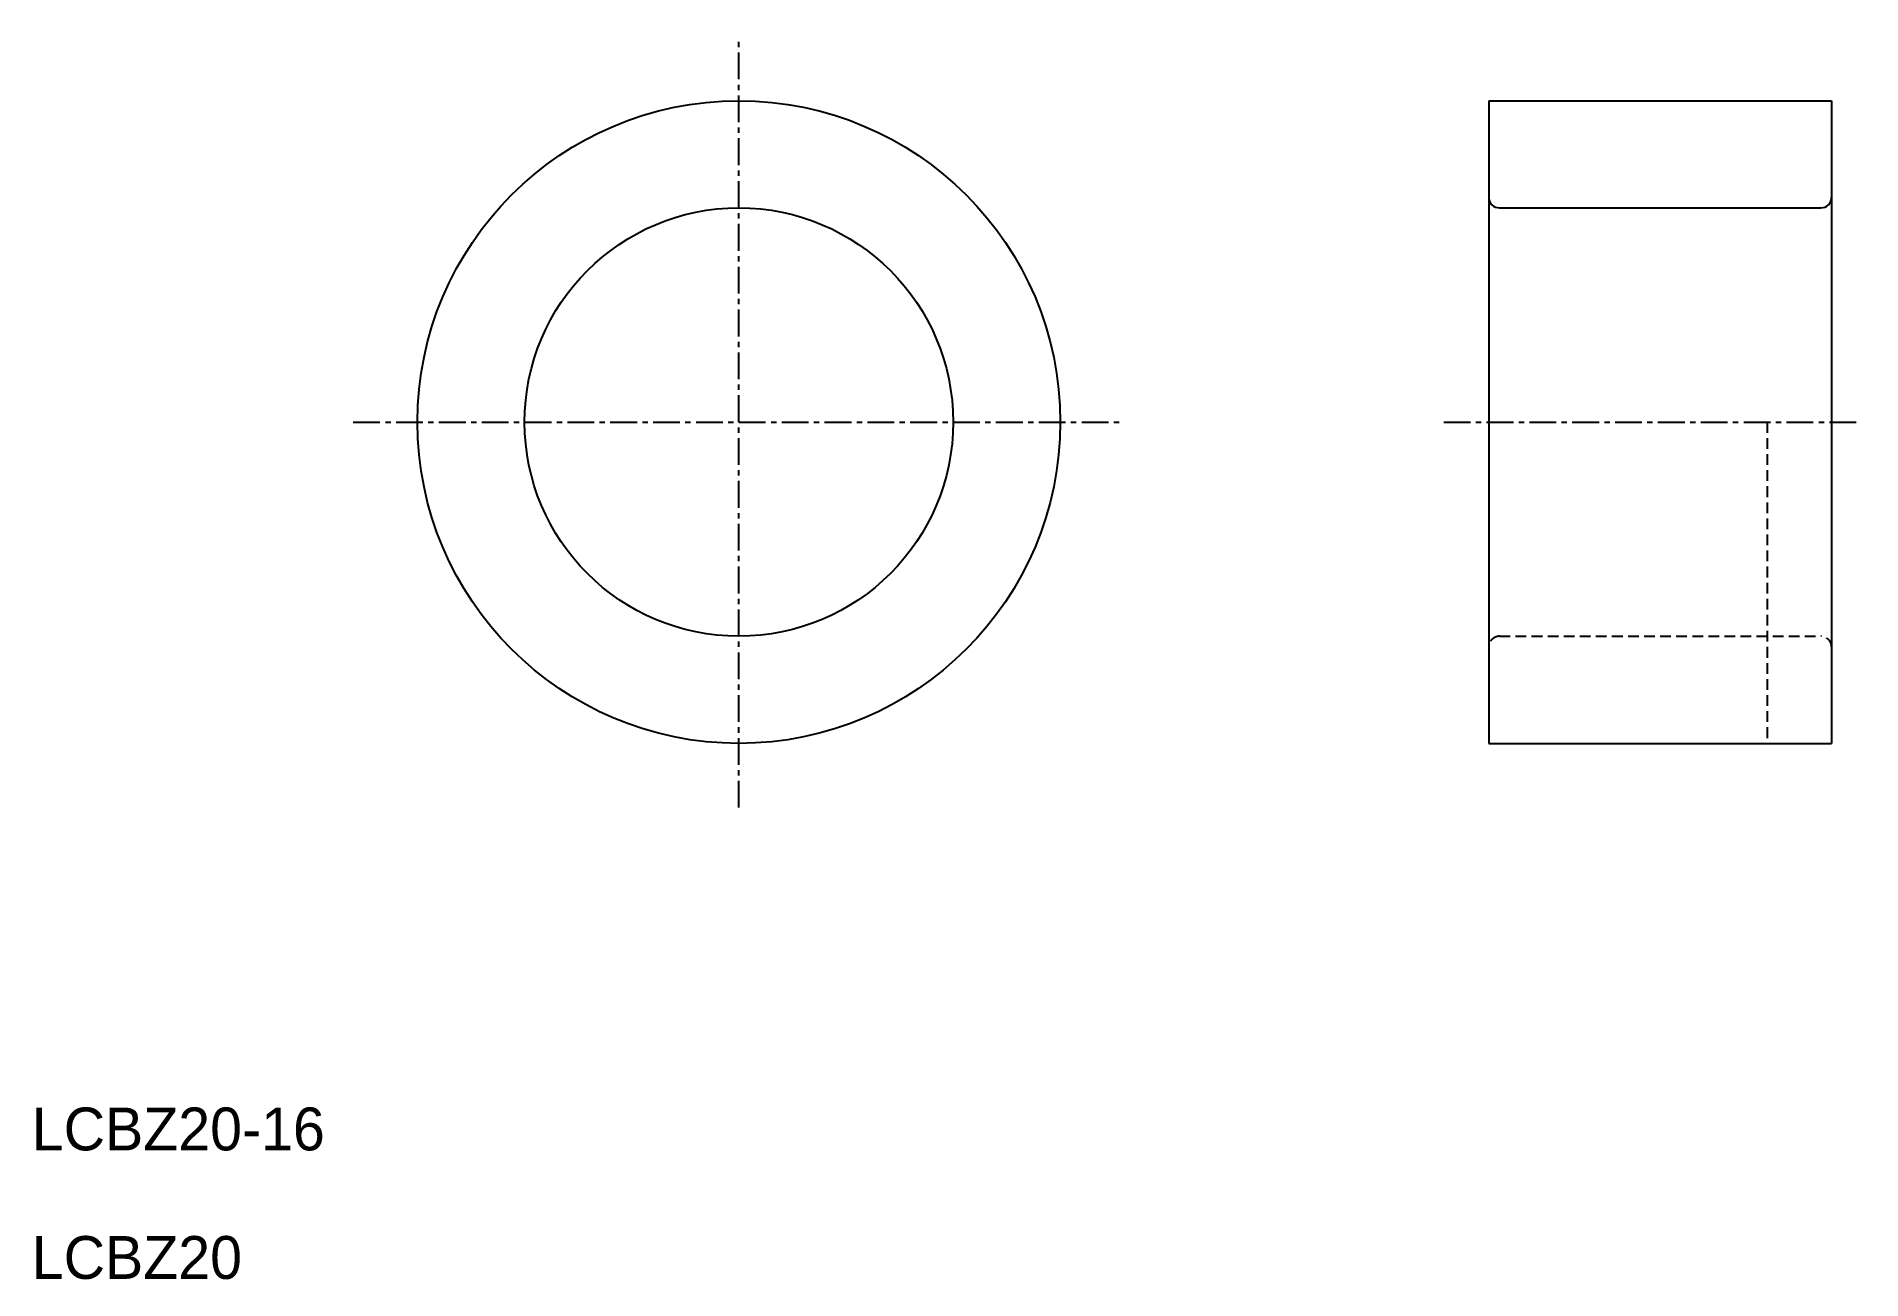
# Model space of a CAD drawing. Extents: x 10.2 to 95.4, y 10 to 68.
import ezdxf

# ---------------------------------------------------------------- set-up
doc = ezdxf.new("R2010")
doc.units = 0
doc.linetypes.add('CENTER', pattern=[2, 1.25, -0.25, 0.25, -0.25])
doc.linetypes.add('DASHED', pattern=[0.75, 0.5, -0.25])
doc.layers.get('0').update_dxf_attribs({"linetype": 'CONTINUOUS'})
doc.layers.add('CENTER', color=1, linetype='CENTER')

msp = doc.modelspace()

# ---------------------------------------------------------------- linework, layer by layer
at = {"color": 7, "linetype": 'CONTINUOUS'}
for p, q in [((78, 65), (94, 65)), ((78, 65), (78, 35)), ((94, 65), (94, 35)), ((78.5, 60), (93.5, 60)), ((94, 57.5), (94, 57.5)), ((94, 50), (94, 50)), ((78, 35), (94, 35))]:
    msp.add_line(p, q, dxfattribs=at)
at = {"color": 3, "linetype": 'DASHED'}
for p, q in [((91, 50), (91, 35)), ((78.5, 40), (93.5, 40))]:
    msp.add_line(p, q, dxfattribs=at)
at = {"color": 7, "linetype": 'CONTINUOUS'}
for radius in [15, 10]:
    msp.add_circle((43, 50), radius, dxfattribs=at)
for centre, start, end in [((78.5, 60.5), 179.99999, 270), ((93.5, 60.5), 270, 0)]:
    msp.add_arc(centre, 0.5, start, end, dxfattribs=at)
at = {"color": 3, "linetype": 'DASHED'}
for centre, start, end in [((78.5, 39.5), 90, 180.00001), ((93.5, 39.5), 0, 90)]:
    msp.add_arc(centre, 0.5, start, end, dxfattribs=at)
at = {"layer": 'CENTER', "color": 1, "linetype": 'CENTER'}
for p, q in [((43, 32), (43, 68)), ((25, 50), (61, 50)), ((75.896, 50), (95.395, 50))]:
    msp.add_line(p, q, dxfattribs=at)

# ---------------------------------------------------------------- texts
at = {"color": 7, "linetype": 'CONTINUOUS'}
for s, p in [('LCBZ20-16', (10, 16)), ('LCBZ20', (10, 10))]:
    msp.add_text(s, height=2, dxfattribs=at).set_placement(p)

doc.saveas('drawing.dxf')
